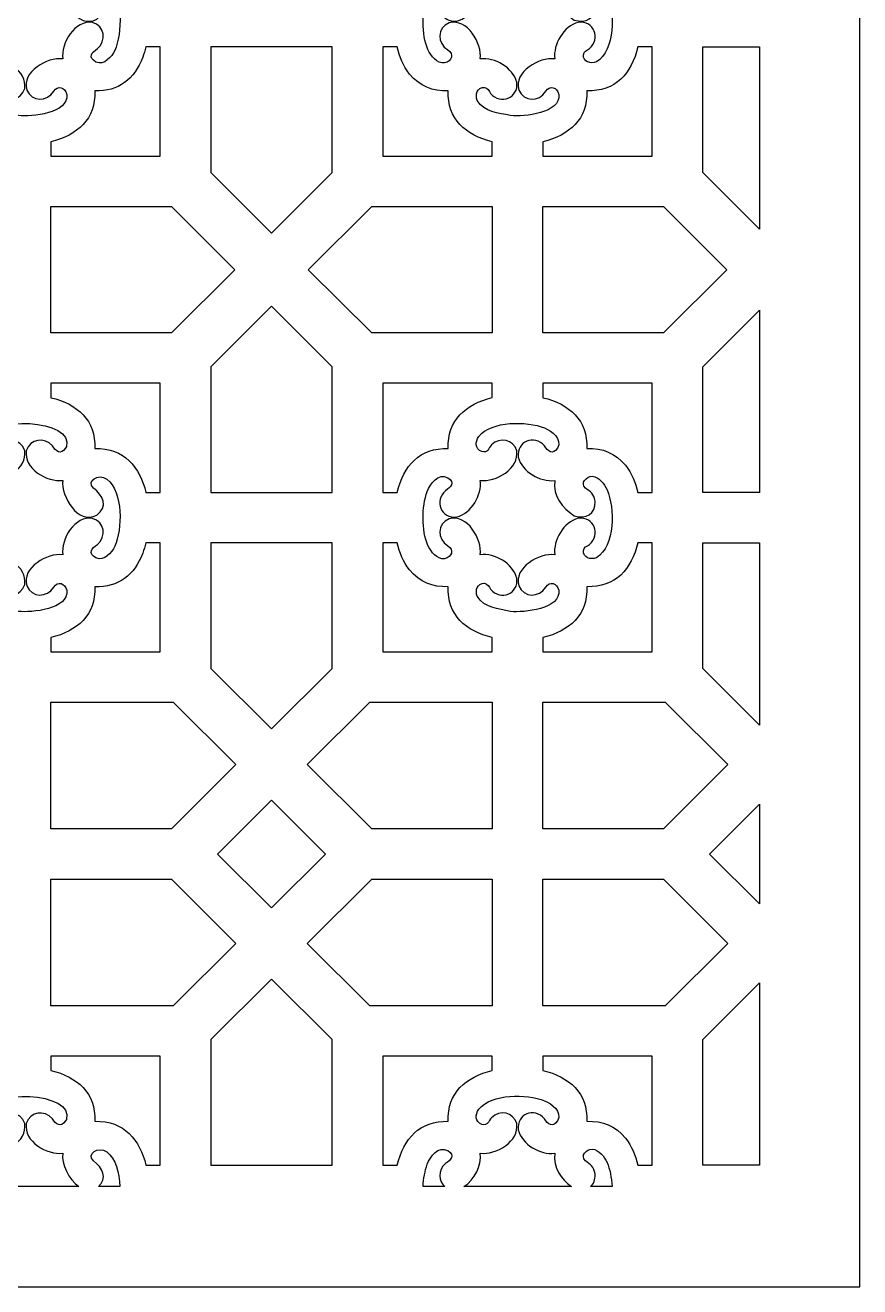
# Model space of a CAD drawing. Header units: centimetres. Extents: x -17.2 to -8.7, y -9 to 2.1.
# Drawn here: x -12.95 to -8.7, y -9 to -2.57 of the extents above; entities that cross this region are included whole.
import ezdxf

# ---------------------------------------------------------------- set-up
doc = ezdxf.new("R2010")
doc.units = ezdxf.units.CM
doc.header["$MEASUREMENT"] = 0
doc.layers.add('layer 1', color=7, linetype='Continuous')

msp = doc.modelspace()

# ---------------------------------------------------------------- linework, layer by layer
at = {"layer": 'layer 1', "color": 250}
for points, knots in [([(-17.20312, -9.00021), (-17.20312, -9.00021), (-17.20312, 2.05805), (-17.20312, 2.05805), (-17.20312, 2.05805), (-17.20312, 2.05805), (-8.69677, 2.05805), (-8.69677, 2.05805), (-8.69677, 2.05805), (-8.69677, 2.05805), (-8.69677, -9.00021), (-8.69677, -9.00021), (-8.69677, -9.00021), (-8.69677, -9.00021), (-17.20312, -9.00021), (-17.20312, -9.00021)], [0, 0, 0, 0, 0.2, 0.2, 0.2, 0.2, 0.4, 0.4, 0.4, 0.4, 0.6, 0.6, 0.6, 0.6, 1, 1, 1, 1]), ([(-13.40848, -2.41815), (-13.43692, -2.49541), (-13.43839, -2.61763), (-13.40496, -2.69352), (-13.40496, -2.69352), (-13.3497, -2.81894), (-13.2407, -2.73372), (-13.30423, -2.69515), (-13.30423, -2.69515), (-13.35863, -2.66213), (-13.35915, -2.58287), (-13.29758, -2.55774), (-13.29758, -2.55774), (-13.20367, -2.53114), (-13.12842, -2.66235), (-13.13832, -2.74079), (-13.13832, -2.74079), (-13.06082, -2.73101), (-12.93712, -2.80166), (-12.95254, -2.89196), (-12.95254, -2.89196), (-12.97008, -2.9535), (-13.04544, -2.96468), (-13.08601, -2.91667), (-13.08601, -2.91667), (-13.10556, -2.88797), (-13.13017, -2.86763), (-13.15474, -2.90949), (-13.15474, -2.90949), (-13.17421, -2.95162), (-13.12747, -2.98876), (-13.09499, -3.00472), (-13.09499, -3.00472), (-13.09499, -3.00472), (-12.98382, -3.03008), (-12.98382, -3.03008), (-12.98382, -3.03008), (-12.91851, -3.03689), (-12.72609, -3.01924), (-12.73804, -2.92182), (-12.73804, -2.92182), (-12.74653, -2.88537), (-12.78441, -2.87325), (-12.80448, -2.90618), (-12.80448, -2.90618), (-12.83768, -2.96067), (-12.91731, -2.96054), (-12.94232, -2.89954), (-12.94232, -2.89954), (-12.96899, -2.80611), (-12.83725, -2.73062), (-12.7587, -2.74079), (-12.7587, -2.74079), (-12.76854, -2.66179), (-12.69757, -2.54023), (-12.60706, -2.55558), (-12.60706, -2.55558), (-12.54532, -2.57306), (-12.5341, -2.64822), (-12.58227, -2.68864), (-12.58227, -2.68864), (-12.61107, -2.70814), (-12.63144, -2.73265), (-12.58947, -2.75716), (-12.58947, -2.75716), (-12.54765, -2.77634), (-12.50885, -2.72953), (-12.49394, -2.69759), (-12.49394, -2.69759), (-12.45397, -2.61199), (-12.45125, -2.42187), (-12.53339, -2.35491), (-12.53339, -2.35491), (-12.57976, -2.32344), (-12.63869, -2.36623), (-12.60277, -2.40121), (-12.60277, -2.40121), (-12.55262, -2.43527), (-12.52659, -2.49729), (-12.58542, -2.53873), (-12.58542, -2.53873), (-12.681, -2.591), (-12.76859, -2.44268), (-12.7587, -2.36235), (-12.7587, -2.36235), (-12.83799, -2.37205), (-12.95985, -2.30152), (-12.94448, -2.21119), (-12.94448, -2.21119), (-12.92693, -2.14963), (-12.85153, -2.13843), (-12.81101, -2.18648), (-12.81101, -2.18648), (-12.79242, -2.21377), (-12.77167, -2.23491), (-12.74448, -2.1974), (-12.74448, -2.1974), (-12.74448, -2.1974), (-12.74045, -2.1897), (-12.74045, -2.1897), (-12.74045, -2.1897), (-12.6929, -2.05178), (-13.14561, -2.0211), (-13.1596, -2.1722), (-13.1596, -2.1722), (-13.15896, -2.21465), (-13.11686, -2.23257), (-13.09255, -2.19697), (-13.09255, -2.19697), (-13.06019, -2.13683), (-12.97113, -2.14589), (-12.95254, -2.21118), (-12.95254, -2.21118), (-12.93709, -2.30171), (-13.06033, -2.37195), (-13.13832, -2.36235), (-13.13832, -2.36235), (-13.12823, -2.44128), (-13.19959, -2.56285), (-13.28996, -2.54756), (-13.28996, -2.54756), (-13.3517, -2.53004), (-13.36294, -2.45491), (-13.31475, -2.41449), (-13.31475, -2.41449), (-13.28737, -2.39596), (-13.26615, -2.37527), (-13.30379, -2.34817), (-13.30379, -2.34817), (-13.35242, -2.32287), (-13.39252, -2.37805), (-13.40848, -2.41815)], [0, 0, 0, 0, 0.0294118, 0.0294118, 0.0294118, 0.0294118, 0.0588235, 0.0588235, 0.0588235, 0.0588235, 0.0882353, 0.0882353, 0.0882353, 0.0882353, 0.1176471, 0.1176471, 0.1176471, 0.1176471, 0.1470588, 0.1470588, 0.1470588, 0.1470588, 0.1764706, 0.1764706, 0.1764706, 0.1764706, 0.2058824, 0.2058824, 0.2058824, 0.2058824, 0.2352941, 0.2352941, 0.2352941, 0.2352941, 0.2647059, 0.2647059, 0.2647059, 0.2647059, 0.2941176, 0.2941176, 0.2941176, 0.2941176, 0.3235294, 0.3235294, 0.3235294, 0.3235294, 0.3529412, 0.3529412, 0.3529412, 0.3529412, 0.3823529, 0.3823529, 0.3823529, 0.3823529, 0.4117647, 0.4117647, 0.4117647, 0.4117647, 0.4411765, 0.4411765, 0.4411765, 0.4411765, 0.4705882, 0.4705882, 0.4705882, 0.4705882, 0.5, 0.5, 0.5, 0.5, 0.5294118, 0.5294118, 0.5294118, 0.5294118, 0.5588235, 0.5588235, 0.5588235, 0.5588235, 0.5882353, 0.5882353, 0.5882353, 0.5882353, 0.6176471, 0.6176471, 0.6176471, 0.6176471, 0.6470588, 0.6470588, 0.6470588, 0.6470588, 0.6764706, 0.6764706, 0.6764706, 0.6764706, 0.7058824, 0.7058824, 0.7058824, 0.7058824, 0.7352941, 0.7352941, 0.7352941, 0.7352941, 0.7647059, 0.7647059, 0.7647059, 0.7647059, 0.7941176, 0.7941176, 0.7941176, 0.7941176, 0.8235294, 0.8235294, 0.8235294, 0.8235294, 0.8529412, 0.8529412, 0.8529412, 0.8529412, 0.8823529, 0.8823529, 0.8823529, 0.8823529, 0.9117647, 0.9117647, 0.9117647, 0.9117647, 0.9411765, 0.9411765, 0.9411765, 0.9411765, 1, 1, 1, 1]), ([(-10.90096, -2.41815), (-10.93006, -2.49723), (-10.93067, -2.61594), (-10.89743, -2.69352), (-10.89743, -2.69352), (-10.8826, -2.72571), (-10.85217, -2.76627), (-10.81241, -2.76138), (-10.81241, -2.76138), (-10.77582, -2.75292), (-10.76323, -2.71555), (-10.79671, -2.69515), (-10.79671, -2.69515), (-10.85157, -2.66172), (-10.85163, -2.58287), (-10.79006, -2.55774), (-10.79006, -2.55774), (-10.69617, -2.53115), (-10.6209, -2.66233), (-10.63079, -2.74079), (-10.63079, -2.74079), (-10.55699, -2.73148), (-10.46378, -2.78615), (-10.44445, -2.85984), (-10.44445, -2.85984), (-10.43431, -2.94068), (-10.52706, -2.97753), (-10.57849, -2.91667), (-10.57849, -2.91667), (-10.58733, -2.90369), (-10.59213, -2.88927), (-10.60934, -2.88627), (-10.60934, -2.88627), (-10.64602, -2.8843), (-10.65863, -2.92391), (-10.64627, -2.95249), (-10.64627, -2.95249), (-10.60781, -3.01453), (-10.54197, -3.0151), (-10.4763, -3.03008), (-10.4763, -3.03008), (-10.40885, -3.03711), (-10.21876, -3.01763), (-10.23052, -2.92182), (-10.23052, -2.92182), (-10.23901, -2.88535), (-10.27649, -2.8728), (-10.29696, -2.90618), (-10.29696, -2.90618), (-10.33063, -2.96109), (-10.4098, -2.96052), (-10.4348, -2.89954), (-10.4348, -2.89954), (-10.46147, -2.80611), (-10.32974, -2.73062), (-10.25118, -2.74079), (-10.25118, -2.74079), (-10.26047, -2.66622), (-10.2059, -2.57432), (-10.13176, -2.55502), (-10.13176, -2.55502), (-10.05068, -2.54492), (-10.01366, -2.63738), (-10.07475, -2.68864), (-10.07475, -2.68864), (-10.08776, -2.69745), (-10.10222, -2.70223), (-10.10525, -2.71939), (-10.10525, -2.71939), (-10.1072, -2.75595), (-10.0675, -2.76853), (-10.03881, -2.75621), (-10.03881, -2.75621), (-9.94278, -2.69699), (-9.94483, -2.50235), (-9.98455, -2.4096), (-9.98455, -2.4096), (-9.99849, -2.37933), (-10.02433, -2.34446), (-10.06043, -2.34114), (-10.06043, -2.34114), (-10.09135, -2.34162), (-10.12169, -2.37546), (-10.09525, -2.40121), (-10.09525, -2.40121), (-10.06843, -2.41943), (-10.05082, -2.43157), (-10.04528, -2.46723), (-10.04528, -2.46723), (-10.04303, -2.53581), (-10.09301, -2.56014), (-10.15225, -2.54279), (-10.15225, -2.54279), (-10.21316, -2.49983), (-10.26112, -2.4431), (-10.25118, -2.36235), (-10.25118, -2.36235), (-10.32601, -2.3715), (-10.41818, -2.31729), (-10.43753, -2.2433), (-10.43753, -2.2433), (-10.44764, -2.16245), (-10.35486, -2.12556), (-10.30349, -2.18648), (-10.30349, -2.18648), (-10.28491, -2.21375), (-10.26416, -2.23492), (-10.23696, -2.1974), (-10.23696, -2.1974), (-10.21232, -2.15025), (-10.26515, -2.11078), (-10.30278, -2.09476), (-10.30278, -2.09476), (-10.39479, -2.05847), (-10.57228, -2.0572), (-10.63826, -2.13774), (-10.63826, -2.13774), (-10.65716, -2.16542), (-10.65921, -2.20066), (-10.6225, -2.21525), (-10.6225, -2.21525), (-10.59387, -2.22338), (-10.58778, -2.19748), (-10.57372, -2.18083), (-10.57372, -2.18083), (-10.531, -2.13942), (-10.46176, -2.15241), (-10.44502, -2.21118), (-10.44502, -2.21118), (-10.42957, -2.30172), (-10.55284, -2.37195), (-10.63079, -2.36235), (-10.63079, -2.36235), (-10.62128, -2.43679), (-10.67631, -2.52889), (-10.75023, -2.54812), (-10.75023, -2.54812), (-10.83134, -2.5582), (-10.8683, -2.46572), (-10.80722, -2.41449), (-10.80722, -2.41449), (-10.77986, -2.39597), (-10.75863, -2.37527), (-10.79627, -2.34817), (-10.79627, -2.34817), (-10.84486, -2.3229), (-10.88511, -2.37831), (-10.90096, -2.41815)], [0, 0, 0, 0, 0.0263158, 0.0263158, 0.0263158, 0.0263158, 0.0526316, 0.0526316, 0.0526316, 0.0526316, 0.0789474, 0.0789474, 0.0789474, 0.0789474, 0.1052632, 0.1052632, 0.1052632, 0.1052632, 0.1315789, 0.1315789, 0.1315789, 0.1315789, 0.1578947, 0.1578947, 0.1578947, 0.1578947, 0.1842105, 0.1842105, 0.1842105, 0.1842105, 0.2105263, 0.2105263, 0.2105263, 0.2105263, 0.2368421, 0.2368421, 0.2368421, 0.2368421, 0.2631579, 0.2631579, 0.2631579, 0.2631579, 0.2894737, 0.2894737, 0.2894737, 0.2894737, 0.3157895, 0.3157895, 0.3157895, 0.3157895, 0.3421053, 0.3421053, 0.3421053, 0.3421053, 0.3684211, 0.3684211, 0.3684211, 0.3684211, 0.3947368, 0.3947368, 0.3947368, 0.3947368, 0.4210526, 0.4210526, 0.4210526, 0.4210526, 0.4473684, 0.4473684, 0.4473684, 0.4473684, 0.4736842, 0.4736842, 0.4736842, 0.4736842, 0.5, 0.5, 0.5, 0.5, 0.5263158, 0.5263158, 0.5263158, 0.5263158, 0.5526316, 0.5526316, 0.5526316, 0.5526316, 0.5789474, 0.5789474, 0.5789474, 0.5789474, 0.6052632, 0.6052632, 0.6052632, 0.6052632, 0.6315789, 0.6315789, 0.6315789, 0.6315789, 0.6578947, 0.6578947, 0.6578947, 0.6578947, 0.6842105, 0.6842105, 0.6842105, 0.6842105, 0.7105263, 0.7105263, 0.7105263, 0.7105263, 0.7368421, 0.7368421, 0.7368421, 0.7368421, 0.7631579, 0.7631579, 0.7631579, 0.7631579, 0.7894737, 0.7894737, 0.7894737, 0.7894737, 0.8157895, 0.8157895, 0.8157895, 0.8157895, 0.8421053, 0.8421053, 0.8421053, 0.8421053, 0.8684211, 0.8684211, 0.8684211, 0.8684211, 0.8947368, 0.8947368, 0.8947368, 0.8947368, 0.9210526, 0.9210526, 0.9210526, 0.9210526, 0.9473684, 0.9473684, 0.9473684, 0.9473684, 1, 1, 1, 1]), ([(-12.33554, -2.67991), (-12.33554, -2.67991), (-12.26183, -2.67991), (-12.26183, -2.67991), (-12.26183, -2.67991), (-12.26183, -2.67991), (-12.26183, -3.23607), (-12.26183, -3.23607), (-12.26183, -3.23607), (-12.26183, -3.23607), (-12.81972, -3.23607), (-12.81972, -3.23607), (-12.81972, -3.23607), (-12.81972, -3.23607), (-12.81972, -3.1631), (-12.81972, -3.1631), (-12.81972, -3.1631), (-12.68452, -3.13019), (-12.59001, -3.04897), (-12.59524, -2.90374), (-12.59524, -2.90374), (-12.47282, -2.90809), (-12.39483, -2.84396), (-12.35075, -2.73263), (-12.35075, -2.73263), (-12.34486, -2.71602), (-12.33978, -2.69833), (-12.33554, -2.67991)], [0, 0, 0, 0, 0.125, 0.125, 0.125, 0.125, 0.25, 0.25, 0.25, 0.25, 0.375, 0.375, 0.375, 0.375, 0.5, 0.5, 0.5, 0.5, 0.625, 0.625, 0.625, 0.625, 0.75, 0.75, 0.75, 0.75, 1, 1, 1, 1]), ([(-12.00434, -2.67991), (-12.00434, -2.67991), (-11.38507, -2.67991), (-11.38507, -2.67991), (-11.38507, -2.67991), (-11.38507, -2.67991), (-11.38507, -3.32043), (-11.38507, -3.32043), (-11.38507, -3.32043), (-11.38507, -3.32043), (-11.69471, -3.6291), (-11.69471, -3.6291), (-11.69471, -3.6291), (-11.69471, -3.6291), (-12.00434, -3.32043), (-12.00434, -3.32043), (-12.00434, -3.32043), (-12.00434, -3.32043), (-12.00434, -2.67991), (-12.00434, -2.67991)], [0, 0, 0, 0, 0.1666667, 0.1666667, 0.1666667, 0.1666667, 0.3333333, 0.3333333, 0.3333333, 0.3333333, 0.5, 0.5, 0.5, 0.5, 0.6666667, 0.6666667, 0.6666667, 0.6666667, 1, 1, 1, 1]), ([(-11.12758, -2.67991), (-11.12758, -2.67991), (-11.05445, -2.67991), (-11.05445, -2.67991), (-11.05445, -2.67991), (-11.04184, -2.73139), (-11.02324, -2.77616), (-10.99134, -2.8185), (-10.99134, -2.8185), (-10.93854, -2.88122), (-10.87552, -2.90663), (-10.79426, -2.90374), (-10.79426, -2.90374), (-10.79944, -3.04857), (-10.70504, -3.13095), (-10.56969, -3.16299), (-10.56969, -3.16299), (-10.56969, -3.16299), (-10.56969, -3.23607), (-10.56969, -3.23607), (-10.56969, -3.23607), (-10.56969, -3.23607), (-11.12758, -3.23607), (-11.12758, -3.23607), (-11.12758, -3.23607), (-11.12758, -3.23607), (-11.12758, -2.67991), (-11.12758, -2.67991)], [0, 0, 0, 0, 0.125, 0.125, 0.125, 0.125, 0.25, 0.25, 0.25, 0.25, 0.375, 0.375, 0.375, 0.375, 0.5, 0.5, 0.5, 0.5, 0.625, 0.625, 0.625, 0.625, 0.75, 0.75, 0.75, 0.75, 1, 1, 1, 1]), ([(-9.82767, -2.67991), (-9.82767, -2.67991), (-9.7543, -2.67991), (-9.7543, -2.67991), (-9.7543, -2.67991), (-9.7543, -2.67991), (-9.7543, -3.23607), (-9.7543, -3.23607), (-9.7543, -3.23607), (-9.7543, -3.23607), (-10.3122, -3.23607), (-10.3122, -3.23607), (-10.3122, -3.23607), (-10.3122, -3.23607), (-10.3122, -3.1631), (-10.3122, -3.1631), (-10.3122, -3.1631), (-10.17701, -3.1302), (-10.08249, -3.04897), (-10.08772, -2.90374), (-10.08772, -2.90374), (-9.94246, -2.9089), (-9.85981, -2.81482), (-9.82767, -2.67991)], [0, 0, 0, 0, 0.1428571, 0.1428571, 0.1428571, 0.1428571, 0.2857143, 0.2857143, 0.2857143, 0.2857143, 0.4285714, 0.4285714, 0.4285714, 0.4285714, 0.5714286, 0.5714286, 0.5714286, 0.5714286, 0.7142857, 0.7142857, 0.7142857, 0.7142857, 1, 1, 1, 1]), ([(-9.20715, -2.67991), (-9.20715, -2.67991), (-9.49681, -2.67991), (-9.49681, -2.67991), (-9.49681, -2.67991), (-9.49681, -2.67991), (-9.49681, -3.32043), (-9.49681, -3.32043), (-9.49681, -3.32043), (-9.49681, -3.32043), (-9.20715, -3.60919), (-9.20715, -3.60919), (-9.20715, -3.60919), (-9.20715, -3.60919), (-9.20715, -2.67991), (-9.20715, -2.67991)], [0, 0, 0, 0, 0.2, 0.2, 0.2, 0.2, 0.4, 0.4, 0.4, 0.4, 0.6, 0.6, 0.6, 0.6, 1, 1, 1, 1]), ([(-12.81972, -3.49276), (-12.81972, -3.49276), (-12.81972, -4.1381), (-12.81972, -4.1381), (-12.81972, -4.1381), (-12.81972, -4.1381), (-12.2053, -4.1381), (-12.2053, -4.1381), (-12.2053, -4.1381), (-12.2053, -4.1381), (-11.88162, -3.81543), (-11.88162, -3.81543), (-11.88162, -3.81543), (-11.88162, -3.81543), (-12.2053, -3.49276), (-12.2053, -3.49276), (-12.2053, -3.49276), (-12.2053, -3.49276), (-12.81972, -3.49276), (-12.81972, -3.49276)], [0, 0, 0, 0, 0.1666667, 0.1666667, 0.1666667, 0.1666667, 0.3333333, 0.3333333, 0.3333333, 0.3333333, 0.5, 0.5, 0.5, 0.5, 0.6666667, 0.6666667, 0.6666667, 0.6666667, 1, 1, 1, 1]), ([(-10.56969, -4.1381), (-10.56969, -4.1381), (-10.56969, -3.49276), (-10.56969, -3.49276), (-10.56969, -3.49276), (-10.56969, -3.49276), (-11.18411, -3.49276), (-11.18411, -3.49276), (-11.18411, -3.49276), (-11.18411, -3.49276), (-11.50779, -3.81543), (-11.50779, -3.81543), (-11.50779, -3.81543), (-11.50779, -3.81543), (-11.18411, -4.1381), (-11.18411, -4.1381), (-11.18411, -4.1381), (-11.18411, -4.1381), (-10.56969, -4.1381), (-10.56969, -4.1381)], [0, 0, 0, 0, 0.1666667, 0.1666667, 0.1666667, 0.1666667, 0.3333333, 0.3333333, 0.3333333, 0.3333333, 0.5, 0.5, 0.5, 0.5, 0.6666667, 0.6666667, 0.6666667, 0.6666667, 1, 1, 1, 1]), ([(-10.3122, -3.49276), (-10.3122, -3.49276), (-10.3122, -4.1381), (-10.3122, -4.1381), (-10.3122, -4.1381), (-10.3122, -4.1381), (-9.69778, -4.1381), (-9.69778, -4.1381), (-9.69778, -4.1381), (-9.69778, -4.1381), (-9.3741, -3.81543), (-9.3741, -3.81543), (-9.3741, -3.81543), (-9.3741, -3.81543), (-9.69778, -3.49276), (-9.69778, -3.49276), (-9.69778, -3.49276), (-9.69778, -3.49276), (-10.3122, -3.49276), (-10.3122, -3.49276)], [0, 0, 0, 0, 0.1666667, 0.1666667, 0.1666667, 0.1666667, 0.3333333, 0.3333333, 0.3333333, 0.3333333, 0.5, 0.5, 0.5, 0.5, 0.6666667, 0.6666667, 0.6666667, 0.6666667, 1, 1, 1, 1]), ([(-11.38507, -4.95094), (-11.38507, -4.95094), (-12.00434, -4.95094), (-12.00434, -4.95094), (-12.00434, -4.95094), (-12.00434, -4.95094), (-12.00434, -4.31042), (-12.00434, -4.31042), (-12.00434, -4.31042), (-12.00434, -4.31042), (-11.69471, -4.00176), (-11.69471, -4.00176), (-11.69471, -4.00176), (-11.69471, -4.00176), (-11.38507, -4.31042), (-11.38507, -4.31042), (-11.38507, -4.31042), (-11.38507, -4.31042), (-11.38507, -4.95094), (-11.38507, -4.95094)], [0, 0, 0, 0, 0.1666667, 0.1666667, 0.1666667, 0.1666667, 0.3333333, 0.3333333, 0.3333333, 0.3333333, 0.5, 0.5, 0.5, 0.5, 0.6666667, 0.6666667, 0.6666667, 0.6666667, 1, 1, 1, 1]), ([(-9.20715, -4.02166), (-9.20715, -4.02166), (-9.49681, -4.31042), (-9.49681, -4.31042), (-9.49681, -4.31042), (-9.49681, -4.31042), (-9.49681, -4.95094), (-9.49681, -4.95094), (-9.49681, -4.95094), (-9.49681, -4.95094), (-9.20715, -4.95094), (-9.20715, -4.95094), (-9.20715, -4.95094), (-9.20715, -4.95094), (-9.20715, -4.02166), (-9.20715, -4.02166)], [0, 0, 0, 0, 0.2, 0.2, 0.2, 0.2, 0.4, 0.4, 0.4, 0.4, 0.6, 0.6, 0.6, 0.6, 1, 1, 1, 1]), ([(-12.26183, -4.95094), (-12.26183, -4.95094), (-12.33479, -4.95094), (-12.33479, -4.95094), (-12.33479, -4.95094), (-12.36468, -4.82454), (-12.44484, -4.72173), (-12.59524, -4.72712), (-12.59524, -4.72712), (-12.59003, -4.58234), (-12.68445, -4.49991), (-12.81972, -4.46789), (-12.81972, -4.46789), (-12.81972, -4.46789), (-12.81972, -4.39478), (-12.81972, -4.39478), (-12.81972, -4.39478), (-12.81972, -4.39478), (-12.26183, -4.39478), (-12.26183, -4.39478), (-12.26183, -4.39478), (-12.26183, -4.39478), (-12.26183, -4.95094), (-12.26183, -4.95094)], [0, 0, 0, 0, 0.1428571, 0.1428571, 0.1428571, 0.1428571, 0.2857143, 0.2857143, 0.2857143, 0.2857143, 0.4285714, 0.4285714, 0.4285714, 0.4285714, 0.5714286, 0.5714286, 0.5714286, 0.5714286, 0.7142857, 0.7142857, 0.7142857, 0.7142857, 1, 1, 1, 1]), ([(-11.05447, -4.95094), (-11.05447, -4.95094), (-11.12758, -4.95094), (-11.12758, -4.95094), (-11.12758, -4.95094), (-11.12758, -4.95094), (-11.12758, -4.39478), (-11.12758, -4.39478), (-11.12758, -4.39478), (-11.12758, -4.39478), (-10.56969, -4.39478), (-10.56969, -4.39478), (-10.56969, -4.39478), (-10.56969, -4.39478), (-10.56969, -4.46773), (-10.56969, -4.46773), (-10.56969, -4.46773), (-10.70481, -4.50061), (-10.79945, -4.582), (-10.79426, -4.72712), (-10.79426, -4.72712), (-10.9398, -4.7219), (-11.02184, -4.81612), (-11.05447, -4.95094)], [0, 0, 0, 0, 0.1428571, 0.1428571, 0.1428571, 0.1428571, 0.2857143, 0.2857143, 0.2857143, 0.2857143, 0.4285714, 0.4285714, 0.4285714, 0.4285714, 0.5714286, 0.5714286, 0.5714286, 0.5714286, 0.7142857, 0.7142857, 0.7142857, 0.7142857, 1, 1, 1, 1]), ([(-9.7543, -4.95094), (-9.7543, -4.95094), (-9.82753, -4.95094), (-9.82753, -4.95094), (-9.82753, -4.95094), (-9.84013, -4.89951), (-9.85866, -4.85492), (-9.89044, -4.8126), (-9.89044, -4.8126), (-9.94325, -4.7497), (-10.00636, -4.7242), (-10.08772, -4.72712), (-10.08772, -4.72712), (-10.0825, -4.58234), (-10.17694, -4.4999), (-10.3122, -4.46789), (-10.3122, -4.46789), (-10.3122, -4.46789), (-10.3122, -4.39478), (-10.3122, -4.39478), (-10.3122, -4.39478), (-10.3122, -4.39478), (-9.7543, -4.39478), (-9.7543, -4.39478), (-9.7543, -4.39478), (-9.7543, -4.39478), (-9.7543, -4.95094), (-9.7543, -4.95094)], [0, 0, 0, 0, 0.125, 0.125, 0.125, 0.125, 0.25, 0.25, 0.25, 0.25, 0.375, 0.375, 0.375, 0.375, 0.5, 0.5, 0.5, 0.5, 0.625, 0.625, 0.625, 0.625, 0.75, 0.75, 0.75, 0.75, 1, 1, 1, 1]), ([(-13.40848, -4.94587), (-13.43692, -5.02312), (-13.43839, -5.14534), (-13.40496, -5.22124), (-13.40496, -5.22124), (-13.3497, -5.34665), (-13.2407, -5.26143), (-13.30423, -5.22287), (-13.30423, -5.22287), (-13.35863, -5.18984), (-13.35915, -5.11058), (-13.29758, -5.08545), (-13.29758, -5.08545), (-13.20367, -5.05886), (-13.12842, -5.19006), (-13.13832, -5.2685), (-13.13832, -5.2685), (-13.06082, -5.25872), (-12.93712, -5.32938), (-12.95254, -5.41967), (-12.95254, -5.41967), (-12.97008, -5.48122), (-13.04544, -5.49239), (-13.08601, -5.44439), (-13.08601, -5.44439), (-13.10556, -5.41568), (-13.13017, -5.39534), (-13.15474, -5.4372), (-13.15474, -5.4372), (-13.17421, -5.47933), (-13.12747, -5.51648), (-13.09499, -5.53244), (-13.09499, -5.53244), (-13.09499, -5.53244), (-12.98382, -5.55779), (-12.98382, -5.55779), (-12.98382, -5.55779), (-12.91851, -5.5646), (-12.72609, -5.54695), (-12.73804, -5.44953), (-12.73804, -5.44953), (-12.74653, -5.41308), (-12.78441, -5.40096), (-12.80448, -5.43389), (-12.80448, -5.43389), (-12.83768, -5.48838), (-12.91731, -5.48825), (-12.94232, -5.42725), (-12.94232, -5.42725), (-12.96899, -5.33382), (-12.83725, -5.25833), (-12.7587, -5.2685), (-12.7587, -5.2685), (-12.76854, -5.1895), (-12.69757, -5.06795), (-12.60706, -5.0833), (-12.60706, -5.0833), (-12.54532, -5.10077), (-12.5341, -5.17593), (-12.58227, -5.21635), (-12.58227, -5.21635), (-12.61107, -5.23585), (-12.63144, -5.26036), (-12.58947, -5.28487), (-12.58947, -5.28487), (-12.54765, -5.30406), (-12.50885, -5.25724), (-12.49394, -5.2253), (-12.49394, -5.2253), (-12.45397, -5.13971), (-12.45125, -4.94958), (-12.53339, -4.88262), (-12.53339, -4.88262), (-12.57976, -4.85116), (-12.63869, -4.89395), (-12.60277, -4.92893), (-12.60277, -4.92893), (-12.55262, -4.96298), (-12.52659, -5.025), (-12.58542, -5.06645), (-12.58542, -5.06645), (-12.681, -5.11871), (-12.76859, -4.9704), (-12.7587, -4.89006), (-12.7587, -4.89006), (-12.83799, -4.89976), (-12.95985, -4.82924), (-12.94448, -4.7389), (-12.94448, -4.7389), (-12.92693, -4.67735), (-12.85153, -4.66614), (-12.81101, -4.71419), (-12.81101, -4.71419), (-12.79242, -4.74148), (-12.77167, -4.76262), (-12.74448, -4.72511), (-12.74448, -4.72511), (-12.74448, -4.72511), (-12.74045, -4.71741), (-12.74045, -4.71741), (-12.74045, -4.71741), (-12.6929, -4.57949), (-13.14561, -4.54881), (-13.1596, -4.69992), (-13.1596, -4.69992), (-13.15896, -4.74236), (-13.11686, -4.76028), (-13.09255, -4.72468), (-13.09255, -4.72468), (-13.06019, -4.66454), (-12.97113, -4.67361), (-12.95254, -4.73889), (-12.95254, -4.73889), (-12.93709, -4.82942), (-13.06033, -4.89966), (-13.13832, -4.89007), (-13.13832, -4.89007), (-13.12823, -4.969), (-13.19959, -5.09056), (-13.28996, -5.07527), (-13.28996, -5.07527), (-13.3517, -5.05775), (-13.36294, -4.98262), (-13.31475, -4.94221), (-13.31475, -4.94221), (-13.28737, -4.92368), (-13.26615, -4.90299), (-13.30379, -4.87589), (-13.30379, -4.87589), (-13.35242, -4.85058), (-13.39252, -4.90576), (-13.40848, -4.94587)], [0, 0, 0, 0, 0.0294118, 0.0294118, 0.0294118, 0.0294118, 0.0588235, 0.0588235, 0.0588235, 0.0588235, 0.0882353, 0.0882353, 0.0882353, 0.0882353, 0.1176471, 0.1176471, 0.1176471, 0.1176471, 0.1470588, 0.1470588, 0.1470588, 0.1470588, 0.1764706, 0.1764706, 0.1764706, 0.1764706, 0.2058824, 0.2058824, 0.2058824, 0.2058824, 0.2352941, 0.2352941, 0.2352941, 0.2352941, 0.2647059, 0.2647059, 0.2647059, 0.2647059, 0.2941176, 0.2941176, 0.2941176, 0.2941176, 0.3235294, 0.3235294, 0.3235294, 0.3235294, 0.3529412, 0.3529412, 0.3529412, 0.3529412, 0.3823529, 0.3823529, 0.3823529, 0.3823529, 0.4117647, 0.4117647, 0.4117647, 0.4117647, 0.4411765, 0.4411765, 0.4411765, 0.4411765, 0.4705882, 0.4705882, 0.4705882, 0.4705882, 0.5, 0.5, 0.5, 0.5, 0.5294118, 0.5294118, 0.5294118, 0.5294118, 0.5588235, 0.5588235, 0.5588235, 0.5588235, 0.5882353, 0.5882353, 0.5882353, 0.5882353, 0.6176471, 0.6176471, 0.6176471, 0.6176471, 0.6470588, 0.6470588, 0.6470588, 0.6470588, 0.6764706, 0.6764706, 0.6764706, 0.6764706, 0.7058824, 0.7058824, 0.7058824, 0.7058824, 0.7352941, 0.7352941, 0.7352941, 0.7352941, 0.7647059, 0.7647059, 0.7647059, 0.7647059, 0.7941176, 0.7941176, 0.7941176, 0.7941176, 0.8235294, 0.8235294, 0.8235294, 0.8235294, 0.8529412, 0.8529412, 0.8529412, 0.8529412, 0.8823529, 0.8823529, 0.8823529, 0.8823529, 0.9117647, 0.9117647, 0.9117647, 0.9117647, 0.9411765, 0.9411765, 0.9411765, 0.9411765, 1, 1, 1, 1]), ([(-10.90096, -4.94587), (-10.93006, -5.02494), (-10.93067, -5.14365), (-10.89743, -5.22124), (-10.89743, -5.22124), (-10.8826, -5.25342), (-10.85217, -5.29398), (-10.81241, -5.28909), (-10.81241, -5.28909), (-10.77582, -5.28064), (-10.76323, -5.24327), (-10.79671, -5.22287), (-10.79671, -5.22287), (-10.85157, -5.18944), (-10.85163, -5.11059), (-10.79006, -5.08545), (-10.79006, -5.08545), (-10.69617, -5.05886), (-10.6209, -5.19004), (-10.63079, -5.2685), (-10.63079, -5.2685), (-10.55699, -5.25919), (-10.46378, -5.31386), (-10.44445, -5.38755), (-10.44445, -5.38755), (-10.43431, -5.46839), (-10.52706, -5.50524), (-10.57849, -5.44439), (-10.57849, -5.44439), (-10.58733, -5.43141), (-10.59213, -5.41699), (-10.60934, -5.41398), (-10.60934, -5.41398), (-10.64602, -5.41201), (-10.65863, -5.45162), (-10.64627, -5.4802), (-10.64627, -5.4802), (-10.60781, -5.54224), (-10.54197, -5.54281), (-10.4763, -5.55779), (-10.4763, -5.55779), (-10.40885, -5.56482), (-10.21876, -5.54534), (-10.23052, -5.44953), (-10.23052, -5.44953), (-10.23901, -5.41306), (-10.27649, -5.40051), (-10.29696, -5.43389), (-10.29696, -5.43389), (-10.33063, -5.4888), (-10.4098, -5.48823), (-10.4348, -5.42725), (-10.4348, -5.42725), (-10.46147, -5.33382), (-10.32974, -5.25833), (-10.25118, -5.2685), (-10.25118, -5.2685), (-10.26047, -5.19393), (-10.2059, -5.10203), (-10.13176, -5.08273), (-10.13176, -5.08273), (-10.05068, -5.07263), (-10.01366, -5.1651), (-10.07475, -5.21635), (-10.07475, -5.21635), (-10.08776, -5.22516), (-10.10222, -5.22995), (-10.10525, -5.2471), (-10.10525, -5.2471), (-10.1072, -5.28366), (-10.0675, -5.29624), (-10.03881, -5.28392), (-10.03881, -5.28392), (-9.94278, -5.2247), (-9.94483, -5.03006), (-9.98455, -4.93731), (-9.98455, -4.93731), (-9.99849, -4.90705), (-10.02433, -4.87217), (-10.06043, -4.86885), (-10.06043, -4.86885), (-10.09135, -4.86933), (-10.12169, -4.90318), (-10.09525, -4.92893), (-10.09525, -4.92893), (-10.06843, -4.94714), (-10.05082, -4.95928), (-10.04528, -4.99494), (-10.04528, -4.99494), (-10.04303, -5.06352), (-10.09301, -5.08785), (-10.15225, -5.0705), (-10.15225, -5.0705), (-10.21316, -5.02754), (-10.26112, -4.97082), (-10.25118, -4.89006), (-10.25118, -4.89006), (-10.32601, -4.89922), (-10.41818, -4.84501), (-10.43753, -4.77101), (-10.43753, -4.77101), (-10.44764, -4.69016), (-10.35486, -4.65327), (-10.30349, -4.71419), (-10.30349, -4.71419), (-10.28491, -4.74146), (-10.26416, -4.76263), (-10.23696, -4.72511), (-10.23696, -4.72511), (-10.21232, -4.67796), (-10.26515, -4.63849), (-10.30278, -4.62247), (-10.30278, -4.62247), (-10.39479, -4.58619), (-10.57228, -4.58492), (-10.63826, -4.66545), (-10.63826, -4.66545), (-10.65716, -4.69313), (-10.65921, -4.72837), (-10.6225, -4.74296), (-10.6225, -4.74296), (-10.59387, -4.75109), (-10.58778, -4.72519), (-10.57372, -4.70854), (-10.57372, -4.70854), (-10.531, -4.66713), (-10.46176, -4.68013), (-10.44502, -4.73889), (-10.44502, -4.73889), (-10.42957, -4.82944), (-10.55284, -4.89966), (-10.63079, -4.89007), (-10.63079, -4.89007), (-10.62128, -4.96451), (-10.67631, -5.0566), (-10.75023, -5.07584), (-10.75023, -5.07584), (-10.83134, -5.08591), (-10.8683, -4.99343), (-10.80722, -4.94221), (-10.80722, -4.94221), (-10.77986, -4.92368), (-10.75863, -4.90298), (-10.79627, -4.87589), (-10.79627, -4.87589), (-10.84486, -4.85062), (-10.88511, -4.90602), (-10.90096, -4.94587)], [0, 0, 0, 0, 0.0263158, 0.0263158, 0.0263158, 0.0263158, 0.0526316, 0.0526316, 0.0526316, 0.0526316, 0.0789474, 0.0789474, 0.0789474, 0.0789474, 0.1052632, 0.1052632, 0.1052632, 0.1052632, 0.1315789, 0.1315789, 0.1315789, 0.1315789, 0.1578947, 0.1578947, 0.1578947, 0.1578947, 0.1842105, 0.1842105, 0.1842105, 0.1842105, 0.2105263, 0.2105263, 0.2105263, 0.2105263, 0.2368421, 0.2368421, 0.2368421, 0.2368421, 0.2631579, 0.2631579, 0.2631579, 0.2631579, 0.2894737, 0.2894737, 0.2894737, 0.2894737, 0.3157895, 0.3157895, 0.3157895, 0.3157895, 0.3421053, 0.3421053, 0.3421053, 0.3421053, 0.3684211, 0.3684211, 0.3684211, 0.3684211, 0.3947368, 0.3947368, 0.3947368, 0.3947368, 0.4210526, 0.4210526, 0.4210526, 0.4210526, 0.4473684, 0.4473684, 0.4473684, 0.4473684, 0.4736842, 0.4736842, 0.4736842, 0.4736842, 0.5, 0.5, 0.5, 0.5, 0.5263158, 0.5263158, 0.5263158, 0.5263158, 0.5526316, 0.5526316, 0.5526316, 0.5526316, 0.5789474, 0.5789474, 0.5789474, 0.5789474, 0.6052632, 0.6052632, 0.6052632, 0.6052632, 0.6315789, 0.6315789, 0.6315789, 0.6315789, 0.6578947, 0.6578947, 0.6578947, 0.6578947, 0.6842105, 0.6842105, 0.6842105, 0.6842105, 0.7105263, 0.7105263, 0.7105263, 0.7105263, 0.7368421, 0.7368421, 0.7368421, 0.7368421, 0.7631579, 0.7631579, 0.7631579, 0.7631579, 0.7894737, 0.7894737, 0.7894737, 0.7894737, 0.8157895, 0.8157895, 0.8157895, 0.8157895, 0.8421053, 0.8421053, 0.8421053, 0.8421053, 0.8684211, 0.8684211, 0.8684211, 0.8684211, 0.8947368, 0.8947368, 0.8947368, 0.8947368, 0.9210526, 0.9210526, 0.9210526, 0.9210526, 0.9473684, 0.9473684, 0.9473684, 0.9473684, 1, 1, 1, 1]), ([(-12.33554, -5.20763), (-12.33554, -5.20763), (-12.26183, -5.20763), (-12.26183, -5.20763), (-12.26183, -5.20763), (-12.26183, -5.20763), (-12.26183, -5.76378), (-12.26183, -5.76378), (-12.26183, -5.76378), (-12.26183, -5.76378), (-12.81972, -5.76378), (-12.81972, -5.76378), (-12.81972, -5.76378), (-12.81972, -5.76378), (-12.81972, -5.69082), (-12.81972, -5.69082), (-12.81972, -5.69082), (-12.68452, -5.65791), (-12.59001, -5.57667), (-12.59524, -5.43145), (-12.59524, -5.43145), (-12.47282, -5.4358), (-12.39483, -5.37167), (-12.35075, -5.26034), (-12.35075, -5.26034), (-12.34486, -5.24373), (-12.33978, -5.22604), (-12.33554, -5.20763)], [0, 0, 0, 0, 0.125, 0.125, 0.125, 0.125, 0.25, 0.25, 0.25, 0.25, 0.375, 0.375, 0.375, 0.375, 0.5, 0.5, 0.5, 0.5, 0.625, 0.625, 0.625, 0.625, 0.75, 0.75, 0.75, 0.75, 1, 1, 1, 1]), ([(-12.00434, -5.20763), (-12.00434, -5.20763), (-11.38507, -5.20763), (-11.38507, -5.20763), (-11.38507, -5.20763), (-11.38507, -5.20763), (-11.38507, -5.84815), (-11.38507, -5.84815), (-11.38507, -5.84815), (-11.38507, -5.84815), (-11.69471, -6.15681), (-11.69471, -6.15681), (-11.69471, -6.15681), (-11.69471, -6.15681), (-12.00434, -5.84815), (-12.00434, -5.84815), (-12.00434, -5.84815), (-12.00434, -5.84815), (-12.00434, -5.20763), (-12.00434, -5.20763)], [0, 0, 0, 0, 0.1666667, 0.1666667, 0.1666667, 0.1666667, 0.3333333, 0.3333333, 0.3333333, 0.3333333, 0.5, 0.5, 0.5, 0.5, 0.6666667, 0.6666667, 0.6666667, 0.6666667, 1, 1, 1, 1]), ([(-11.12758, -5.20763), (-11.12758, -5.20763), (-11.05445, -5.20763), (-11.05445, -5.20763), (-11.05445, -5.20763), (-11.04184, -5.2591), (-11.02324, -5.30388), (-10.99134, -5.34622), (-10.99134, -5.34622), (-10.93854, -5.40894), (-10.87552, -5.43434), (-10.79426, -5.43145), (-10.79426, -5.43145), (-10.79944, -5.57627), (-10.70504, -5.65867), (-10.56969, -5.69071), (-10.56969, -5.69071), (-10.56969, -5.69071), (-10.56969, -5.76378), (-10.56969, -5.76378), (-10.56969, -5.76378), (-10.56969, -5.76378), (-11.12758, -5.76378), (-11.12758, -5.76378), (-11.12758, -5.76378), (-11.12758, -5.76378), (-11.12758, -5.20763), (-11.12758, -5.20763)], [0, 0, 0, 0, 0.125, 0.125, 0.125, 0.125, 0.25, 0.25, 0.25, 0.25, 0.375, 0.375, 0.375, 0.375, 0.5, 0.5, 0.5, 0.5, 0.625, 0.625, 0.625, 0.625, 0.75, 0.75, 0.75, 0.75, 1, 1, 1, 1]), ([(-9.82767, -5.20763), (-9.82767, -5.20763), (-9.7543, -5.20763), (-9.7543, -5.20763), (-9.7543, -5.20763), (-9.7543, -5.20763), (-9.7543, -5.76378), (-9.7543, -5.76378), (-9.7543, -5.76378), (-9.7543, -5.76378), (-10.3122, -5.76378), (-10.3122, -5.76378), (-10.3122, -5.76378), (-10.3122, -5.76378), (-10.3122, -5.69082), (-10.3122, -5.69082), (-10.3122, -5.69082), (-10.17701, -5.65792), (-10.08249, -5.57668), (-10.08772, -5.43145), (-10.08772, -5.43145), (-9.94246, -5.43661), (-9.85981, -5.34253), (-9.82767, -5.20763)], [0, 0, 0, 0, 0.1428571, 0.1428571, 0.1428571, 0.1428571, 0.2857143, 0.2857143, 0.2857143, 0.2857143, 0.4285714, 0.4285714, 0.4285714, 0.4285714, 0.5714286, 0.5714286, 0.5714286, 0.5714286, 0.7142857, 0.7142857, 0.7142857, 0.7142857, 1, 1, 1, 1]), ([(-9.20715, -5.20763), (-9.20715, -5.20763), (-9.49681, -5.20763), (-9.49681, -5.20763), (-9.49681, -5.20763), (-9.49681, -5.20763), (-9.49681, -5.84815), (-9.49681, -5.84815), (-9.49681, -5.84815), (-9.49681, -5.84815), (-9.20715, -6.13691), (-9.20715, -6.13691), (-9.20715, -6.13691), (-9.20715, -6.13691), (-9.20715, -5.20763), (-9.20715, -5.20763)], [0, 0, 0, 0, 0.2, 0.2, 0.2, 0.2, 0.4, 0.4, 0.4, 0.4, 0.6, 0.6, 0.6, 0.6, 1, 1, 1, 1]), ([(-12.81972, -6.02047), (-12.81972, -6.02047), (-12.81972, -6.66581), (-12.81972, -6.66581), (-12.81972, -6.66581), (-12.81972, -6.66581), (-12.2053, -6.66581), (-12.2053, -6.66581), (-12.2053, -6.66581), (-12.2053, -6.66581), (-11.87678, -6.33832), (-11.87678, -6.33832), (-11.87678, -6.33832), (-11.87678, -6.33832), (-12.19562, -6.02047), (-12.19562, -6.02047), (-12.19562, -6.02047), (-12.19562, -6.02047), (-12.81972, -6.02047), (-12.81972, -6.02047)], [0, 0, 0, 0, 0.1666667, 0.1666667, 0.1666667, 0.1666667, 0.3333333, 0.3333333, 0.3333333, 0.3333333, 0.5, 0.5, 0.5, 0.5, 0.6666667, 0.6666667, 0.6666667, 0.6666667, 1, 1, 1, 1]), ([(-10.56969, -6.66581), (-10.56969, -6.66581), (-10.56969, -6.02047), (-10.56969, -6.02047), (-10.56969, -6.02047), (-10.56969, -6.02047), (-11.19379, -6.02047), (-11.19379, -6.02047), (-11.19379, -6.02047), (-11.19379, -6.02047), (-11.51263, -6.33832), (-11.51263, -6.33832), (-11.51263, -6.33832), (-11.51263, -6.33832), (-11.18411, -6.66581), (-11.18411, -6.66581), (-11.18411, -6.66581), (-11.18411, -6.66581), (-10.56969, -6.66581), (-10.56969, -6.66581)], [0, 0, 0, 0, 0.1666667, 0.1666667, 0.1666667, 0.1666667, 0.3333333, 0.3333333, 0.3333333, 0.3333333, 0.5, 0.5, 0.5, 0.5, 0.6666667, 0.6666667, 0.6666667, 0.6666667, 1, 1, 1, 1]), ([(-10.3122, -6.02047), (-10.3122, -6.02047), (-10.3122, -6.66581), (-10.3122, -6.66581), (-10.3122, -6.66581), (-10.3122, -6.66581), (-9.69778, -6.66581), (-9.69778, -6.66581), (-9.69778, -6.66581), (-9.69778, -6.66581), (-9.36926, -6.33832), (-9.36926, -6.33832), (-9.36926, -6.33832), (-9.36926, -6.33832), (-9.6881, -6.02047), (-9.6881, -6.02047), (-9.6881, -6.02047), (-9.6881, -6.02047), (-10.3122, -6.02047), (-10.3122, -6.02047)], [0, 0, 0, 0, 0.1666667, 0.1666667, 0.1666667, 0.1666667, 0.3333333, 0.3333333, 0.3333333, 0.3333333, 0.5, 0.5, 0.5, 0.5, 0.6666667, 0.6666667, 0.6666667, 0.6666667, 1, 1, 1, 1]), ([(-11.41951, -6.79415), (-11.41951, -6.79415), (-11.69471, -7.06849), (-11.69471, -7.06849), (-11.69471, -7.06849), (-11.69471, -7.06849), (-11.9699, -6.79415), (-11.9699, -6.79415), (-11.9699, -6.79415), (-11.9699, -6.79415), (-11.69471, -6.51982), (-11.69471, -6.51982), (-11.69471, -6.51982), (-11.69471, -6.51982), (-11.41951, -6.79415), (-11.41951, -6.79415)], [0, 0, 0, 0, 0.2, 0.2, 0.2, 0.2, 0.4, 0.4, 0.4, 0.4, 0.6, 0.6, 0.6, 0.6, 1, 1, 1, 1]), ([(-9.20715, -6.53972), (-9.20715, -6.53972), (-9.46237, -6.79415), (-9.46237, -6.79415), (-9.46237, -6.79415), (-9.46237, -6.79415), (-9.20715, -7.04858), (-9.20715, -7.04858), (-9.20715, -7.04858), (-9.20715, -7.04858), (-9.20715, -6.53972), (-9.20715, -6.53972)], [0, 0, 0, 0, 0.25, 0.25, 0.25, 0.25, 0.5, 0.5, 0.5, 0.5, 1, 1, 1, 1]), ([(-12.81972, -6.9225), (-12.81972, -6.9225), (-12.81972, -7.56784), (-12.81972, -7.56784), (-12.81972, -7.56784), (-12.81972, -7.56784), (-12.19562, -7.56784), (-12.19562, -7.56784), (-12.19562, -7.56784), (-12.19562, -7.56784), (-11.87678, -7.24999), (-11.87678, -7.24999), (-11.87678, -7.24999), (-11.87678, -7.24999), (-12.2053, -6.9225), (-12.2053, -6.9225), (-12.2053, -6.9225), (-12.2053, -6.9225), (-12.81972, -6.9225), (-12.81972, -6.9225)], [0, 0, 0, 0, 0.1666667, 0.1666667, 0.1666667, 0.1666667, 0.3333333, 0.3333333, 0.3333333, 0.3333333, 0.5, 0.5, 0.5, 0.5, 0.6666667, 0.6666667, 0.6666667, 0.6666667, 1, 1, 1, 1]), ([(-10.56969, -7.56784), (-10.56969, -7.56784), (-10.56969, -6.9225), (-10.56969, -6.9225), (-10.56969, -6.9225), (-10.56969, -6.9225), (-11.18411, -6.9225), (-11.18411, -6.9225), (-11.18411, -6.9225), (-11.18411, -6.9225), (-11.51263, -7.24999), (-11.51263, -7.24999), (-11.51263, -7.24999), (-11.51263, -7.24999), (-11.19379, -7.56784), (-11.19379, -7.56784), (-11.19379, -7.56784), (-11.19379, -7.56784), (-10.56969, -7.56784), (-10.56969, -7.56784)], [0, 0, 0, 0, 0.1666667, 0.1666667, 0.1666667, 0.1666667, 0.3333333, 0.3333333, 0.3333333, 0.3333333, 0.5, 0.5, 0.5, 0.5, 0.6666667, 0.6666667, 0.6666667, 0.6666667, 1, 1, 1, 1]), ([(-10.3122, -6.9225), (-10.3122, -6.9225), (-10.3122, -7.56784), (-10.3122, -7.56784), (-10.3122, -7.56784), (-10.3122, -7.56784), (-9.6881, -7.56784), (-9.6881, -7.56784), (-9.6881, -7.56784), (-9.6881, -7.56784), (-9.36926, -7.24999), (-9.36926, -7.24999), (-9.36926, -7.24999), (-9.36926, -7.24999), (-9.69778, -6.9225), (-9.69778, -6.9225), (-9.69778, -6.9225), (-9.69778, -6.9225), (-10.3122, -6.9225), (-10.3122, -6.9225)], [0, 0, 0, 0, 0.1666667, 0.1666667, 0.1666667, 0.1666667, 0.3333333, 0.3333333, 0.3333333, 0.3333333, 0.5, 0.5, 0.5, 0.5, 0.6666667, 0.6666667, 0.6666667, 0.6666667, 1, 1, 1, 1]), ([(-11.38507, -8.38068), (-11.38507, -8.38068), (-12.00434, -8.38068), (-12.00434, -8.38068), (-12.00434, -8.38068), (-12.00434, -8.38068), (-12.00434, -7.74016), (-12.00434, -7.74016), (-12.00434, -7.74016), (-12.00434, -7.74016), (-11.69471, -7.4315), (-11.69471, -7.4315), (-11.69471, -7.4315), (-11.69471, -7.4315), (-11.38507, -7.74016), (-11.38507, -7.74016), (-11.38507, -7.74016), (-11.38507, -7.74016), (-11.38507, -8.38068), (-11.38507, -8.38068)], [0, 0, 0, 0, 0.1666667, 0.1666667, 0.1666667, 0.1666667, 0.3333333, 0.3333333, 0.3333333, 0.3333333, 0.5, 0.5, 0.5, 0.5, 0.6666667, 0.6666667, 0.6666667, 0.6666667, 1, 1, 1, 1]), ([(-9.20715, -7.4514), (-9.20715, -7.4514), (-9.49681, -7.74016), (-9.49681, -7.74016), (-9.49681, -7.74016), (-9.49681, -7.74016), (-9.49681, -8.38068), (-9.49681, -8.38068), (-9.49681, -8.38068), (-9.49681, -8.38068), (-9.20715, -8.38068), (-9.20715, -8.38068), (-9.20715, -8.38068), (-9.20715, -8.38068), (-9.20715, -7.4514), (-9.20715, -7.4514)], [0, 0, 0, 0, 0.2, 0.2, 0.2, 0.2, 0.4, 0.4, 0.4, 0.4, 0.6, 0.6, 0.6, 0.6, 1, 1, 1, 1]), ([(-12.26183, -8.38068), (-12.26183, -8.38068), (-12.33479, -8.38068), (-12.33479, -8.38068), (-12.33479, -8.38068), (-12.36468, -8.25429), (-12.44484, -8.15147), (-12.59524, -8.15686), (-12.59524, -8.15686), (-12.59003, -8.01209), (-12.68445, -7.92964), (-12.81972, -7.89762), (-12.81972, -7.89762), (-12.81972, -7.89762), (-12.81972, -7.82453), (-12.81972, -7.82453), (-12.81972, -7.82453), (-12.81972, -7.82453), (-12.26183, -7.82453), (-12.26183, -7.82453), (-12.26183, -7.82453), (-12.26183, -7.82453), (-12.26183, -8.38068), (-12.26183, -8.38068)], [0, 0, 0, 0, 0.1428571, 0.1428571, 0.1428571, 0.1428571, 0.2857143, 0.2857143, 0.2857143, 0.2857143, 0.4285714, 0.4285714, 0.4285714, 0.4285714, 0.5714286, 0.5714286, 0.5714286, 0.5714286, 0.7142857, 0.7142857, 0.7142857, 0.7142857, 1, 1, 1, 1]), ([(-11.05447, -8.38068), (-11.05447, -8.38068), (-11.12758, -8.38068), (-11.12758, -8.38068), (-11.12758, -8.38068), (-11.12758, -8.38068), (-11.12758, -7.82453), (-11.12758, -7.82453), (-11.12758, -7.82453), (-11.12758, -7.82453), (-10.56969, -7.82453), (-10.56969, -7.82453), (-10.56969, -7.82453), (-10.56969, -7.82453), (-10.56969, -7.89746), (-10.56969, -7.89746), (-10.56969, -7.89746), (-10.70481, -7.93034), (-10.79945, -8.01175), (-10.79426, -8.15686), (-10.79426, -8.15686), (-10.9398, -8.15164), (-11.02184, -8.24587), (-11.05447, -8.38068)], [0, 0, 0, 0, 0.1428571, 0.1428571, 0.1428571, 0.1428571, 0.2857143, 0.2857143, 0.2857143, 0.2857143, 0.4285714, 0.4285714, 0.4285714, 0.4285714, 0.5714286, 0.5714286, 0.5714286, 0.5714286, 0.7142857, 0.7142857, 0.7142857, 0.7142857, 1, 1, 1, 1]), ([(-9.7543, -8.38068), (-9.7543, -8.38068), (-9.82753, -8.38068), (-9.82753, -8.38068), (-9.82753, -8.38068), (-9.84013, -8.32925), (-9.85866, -8.28466), (-9.89044, -8.24234), (-9.89044, -8.24234), (-9.94325, -8.17944), (-10.00636, -8.15394), (-10.08772, -8.15686), (-10.08772, -8.15686), (-10.08251, -8.01209), (-10.17694, -7.92964), (-10.3122, -7.89762), (-10.3122, -7.89762), (-10.3122, -7.89762), (-10.3122, -7.82453), (-10.3122, -7.82453), (-10.3122, -7.82453), (-10.3122, -7.82453), (-9.7543, -7.82453), (-9.7543, -7.82453), (-9.7543, -7.82453), (-9.7543, -7.82453), (-9.7543, -8.38068), (-9.7543, -8.38068)], [0, 0, 0, 0, 0.125, 0.125, 0.125, 0.125, 0.25, 0.25, 0.25, 0.25, 0.375, 0.375, 0.375, 0.375, 0.5, 0.5, 0.5, 0.5, 0.625, 0.625, 0.625, 0.625, 0.75, 0.75, 0.75, 0.75, 1, 1, 1, 1]), ([(-12.67755, -8.48983), (-12.72971, -8.45445), (-12.76519, -8.37251), (-12.7587, -8.3198), (-12.7587, -8.3198), (-12.83799, -8.3295), (-12.95985, -8.25898), (-12.94448, -8.16864), (-12.94448, -8.16864), (-12.92693, -8.10709), (-12.85153, -8.09589), (-12.81101, -8.14393), (-12.81101, -8.14393), (-12.79242, -8.17122), (-12.77167, -8.19236), (-12.74448, -8.15485), (-12.74448, -8.15485), (-12.74448, -8.15485), (-12.74045, -8.14715), (-12.74045, -8.14715), (-12.74045, -8.14715), (-12.6929, -8.00923), (-13.14561, -7.97856), (-13.1596, -8.12966), (-13.1596, -8.12966), (-13.15896, -8.1721), (-13.11686, -8.19002), (-13.09255, -8.15442), (-13.09255, -8.15442), (-13.06019, -8.09428), (-12.97113, -8.10335), (-12.95254, -8.16863), (-12.95254, -8.16863), (-12.93709, -8.25916), (-13.06033, -8.3294), (-13.13832, -8.31981), (-13.13832, -8.31981), (-13.13104, -8.37676), (-13.16618, -8.45591), (-13.22026, -8.48983), (-13.22026, -8.48983), (-13.22026, -8.48983), (-12.67755, -8.48983), (-12.67755, -8.48983)], [0, 0, 0, 0, 0.0833333, 0.0833333, 0.0833333, 0.0833333, 0.1666667, 0.1666667, 0.1666667, 0.1666667, 0.25, 0.25, 0.25, 0.25, 0.3333333, 0.3333333, 0.3333333, 0.3333333, 0.4166667, 0.4166667, 0.4166667, 0.4166667, 0.5, 0.5, 0.5, 0.5, 0.5833333, 0.5833333, 0.5833333, 0.5833333, 0.6666667, 0.6666667, 0.6666667, 0.6666667, 0.75, 0.75, 0.75, 0.75, 0.8333333, 0.8333333, 0.8333333, 0.8333333, 1, 1, 1, 1]), ([(-10.1664, -8.48983), (-10.22037, -8.44819), (-10.26033, -8.39419), (-10.25118, -8.3198), (-10.25118, -8.3198), (-10.32601, -8.32896), (-10.41818, -8.27475), (-10.43753, -8.20075), (-10.43753, -8.20075), (-10.44764, -8.1199), (-10.35486, -8.08301), (-10.30349, -8.14393), (-10.30349, -8.14393), (-10.28491, -8.17121), (-10.26416, -8.19237), (-10.23696, -8.15485), (-10.23696, -8.15485), (-10.21232, -8.1077), (-10.26515, -8.06823), (-10.30278, -8.05221), (-10.30278, -8.05221), (-10.39479, -8.01593), (-10.57228, -8.01466), (-10.63826, -8.09519), (-10.63826, -8.09519), (-10.65716, -8.12287), (-10.65921, -8.15811), (-10.6225, -8.1727), (-10.6225, -8.1727), (-10.59387, -8.18083), (-10.58778, -8.15493), (-10.57372, -8.13828), (-10.57372, -8.13828), (-10.531, -8.09687), (-10.46176, -8.10987), (-10.44502, -8.16863), (-10.44502, -8.16863), (-10.42957, -8.25918), (-10.55284, -8.3294), (-10.63079, -8.31981), (-10.63079, -8.31981), (-10.62291, -8.38155), (-10.65942, -8.45544), (-10.71428, -8.48983), (-10.71428, -8.48983), (-10.71428, -8.48983), (-10.1664, -8.48983), (-10.1664, -8.48983)], [0, 0, 0, 0, 0.0769231, 0.0769231, 0.0769231, 0.0769231, 0.1538462, 0.1538462, 0.1538462, 0.1538462, 0.2307692, 0.2307692, 0.2307692, 0.2307692, 0.3076923, 0.3076923, 0.3076923, 0.3076923, 0.3846154, 0.3846154, 0.3846154, 0.3846154, 0.4615385, 0.4615385, 0.4615385, 0.4615385, 0.5384615, 0.5384615, 0.5384615, 0.5384615, 0.6153846, 0.6153846, 0.6153846, 0.6153846, 0.6923077, 0.6923077, 0.6923077, 0.6923077, 0.7692308, 0.7692308, 0.7692308, 0.7692308, 0.8461538, 0.8461538, 0.8461538, 0.8461538, 1, 1, 1, 1]), ([(-12.46717, -8.48983), (-12.46996, -8.41867), (-12.48963, -8.34804), (-12.53339, -8.31236), (-12.53339, -8.31236), (-12.57976, -8.2809), (-12.63869, -8.32369), (-12.60277, -8.35867), (-12.60277, -8.35867), (-12.55513, -8.39103), (-12.52926, -8.44861), (-12.57724, -8.48983), (-12.57724, -8.48983), (-12.57724, -8.48983), (-12.46717, -8.48983), (-12.46717, -8.48983)], [0, 0, 0, 0, 0.2, 0.2, 0.2, 0.2, 0.4, 0.4, 0.4, 0.4, 0.6, 0.6, 0.6, 0.6, 1, 1, 1, 1]), ([(-10.81112, -8.48983), (-10.84481, -8.4625), (-10.84945, -8.40736), (-10.80722, -8.37195), (-10.80722, -8.37195), (-10.77986, -8.35342), (-10.75863, -8.33272), (-10.79627, -8.30563), (-10.79627, -8.30563), (-10.84486, -8.28036), (-10.88511, -8.33576), (-10.90096, -8.37561), (-10.90096, -8.37561), (-10.91314, -8.40871), (-10.92033, -8.44876), (-10.92214, -8.48983), (-10.92214, -8.48983), (-10.92214, -8.48983), (-10.81112, -8.48983), (-10.81112, -8.48983)], [0, 0, 0, 0, 0.1666667, 0.1666667, 0.1666667, 0.1666667, 0.3333333, 0.3333333, 0.3333333, 0.3333333, 0.5, 0.5, 0.5, 0.5, 0.6666667, 0.6666667, 0.6666667, 0.6666667, 1, 1, 1, 1]), ([(-9.95938, -8.48983), (-9.96162, -8.44327), (-9.97083, -8.39909), (-9.98455, -8.36706), (-9.98455, -8.36706), (-9.99849, -8.33679), (-10.02433, -8.30191), (-10.06043, -8.29859), (-10.06043, -8.29859), (-10.09135, -8.29907), (-10.12169, -8.33292), (-10.09525, -8.35867), (-10.09525, -8.35867), (-10.06843, -8.37689), (-10.05082, -8.38902), (-10.04528, -8.42468), (-10.04528, -8.42468), (-10.04429, -8.45493), (-10.05347, -8.47657), (-10.06912, -8.48983), (-10.06912, -8.48983), (-10.06912, -8.48983), (-9.95938, -8.48983), (-9.95938, -8.48983)], [0, 0, 0, 0, 0.1428571, 0.1428571, 0.1428571, 0.1428571, 0.2857143, 0.2857143, 0.2857143, 0.2857143, 0.4285714, 0.4285714, 0.4285714, 0.4285714, 0.5714286, 0.5714286, 0.5714286, 0.5714286, 0.7142857, 0.7142857, 0.7142857, 0.7142857, 1, 1, 1, 1])]:
    msp.add_open_spline(points, degree=3, knots=knots, dxfattribs=at)

doc.saveas('drawing.dxf')
